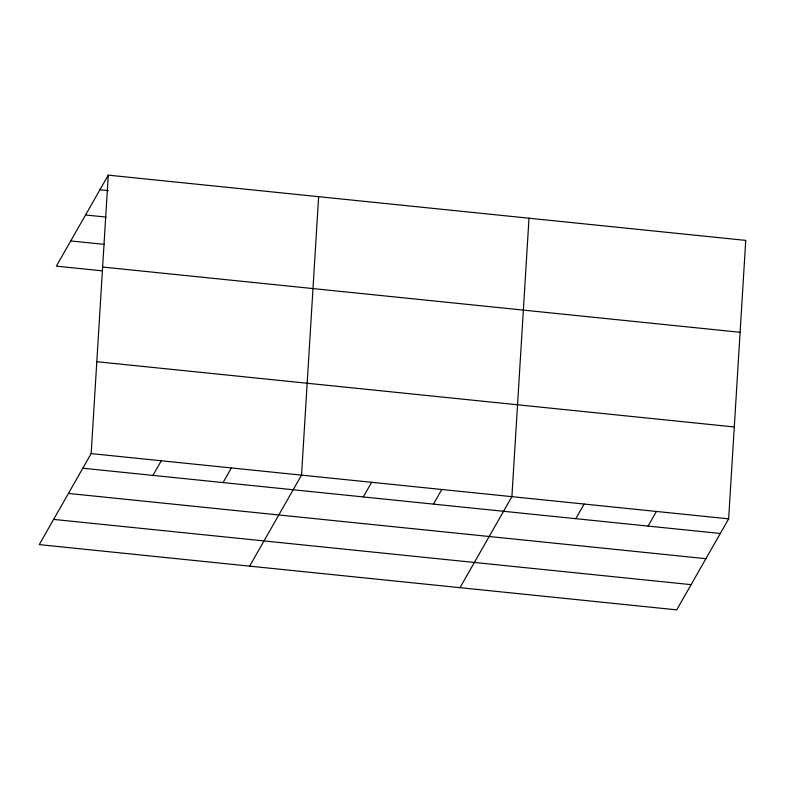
<?xml version="1.0" encoding="UTF-8"?>
<svg xmlns="http://www.w3.org/2000/svg" width="785" height="785" viewBox="0 0 785 785"><rect width="100%" height="100%" fill="white"/><g stroke="black" fill="none" stroke-linecap="round" stroke-linejoin="round"><path stroke-width="1.18" d="M91.158 453.593L108.271 175.143L745.75 240.396L728.647 518.846L676.729 609.857L39.25 544.604L91.158 453.593L728.647 518.846M318.632 196.682L301.528 475.131L249.62 566.132M529.002 218.21L511.898 496.66L459.99 587.671M108.271 175.143L56.353 266.154L102.305 270.854M152.938 475.406L161.278 460.775M223.058 482.579L231.408 467.948M363.308 496.934L371.648 482.304M433.428 504.117L441.778 489.487M575.797 518.689L584.148 504.058M648.047 526.078L656.397 511.457M99.921 189.774L108.389 190.637M85.545 214.982L106.103 217.082M70.738 240.946L104.591 244.41M102.619 267.037L740.108 332.29M96.8 361.708L734.289 426.962M82.817 468.223L720.296 533.476M68.442 493.431L705.921 558.684M53.625 519.395L691.114 584.648"/></g></svg>
